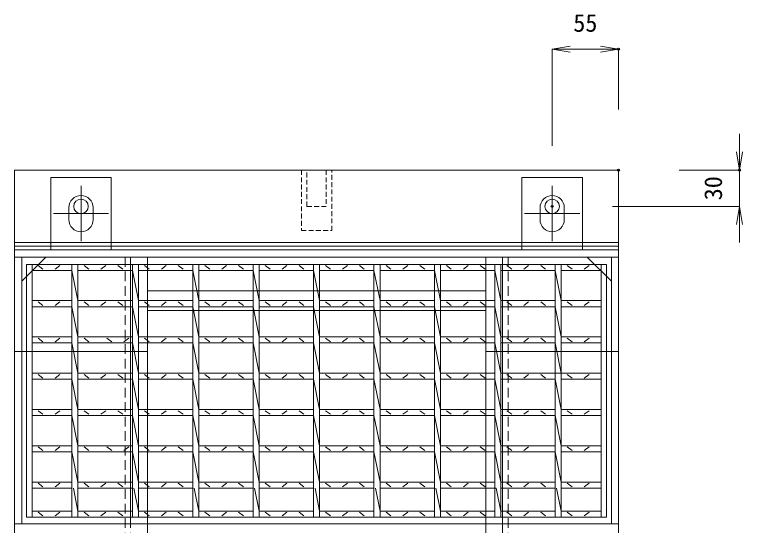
# Model space of a CAD drawing. Units: millimetres, scale not verified. Extents: x -7780 to -3890, y -1420 to 1420.
# Drawn here: x -6459 to -5857, y 593 to 1016 of the extents above; entities that cross this region are included whole.
import ezdxf
from ezdxf.enums import TextEntityAlignment as Align

# ---------------------------------------------------------------- set-up
doc = ezdxf.new("R2010")
doc.units = ezdxf.units.MM
doc.header["$LTSCALE"] = 8
doc.header["$PDMODE"] = 32
doc.header["$PDSIZE"] = 1.6
doc.linetypes.add('USER1', pattern=[0.75, 0.5, -0.25])
doc.linetypes.add('USER2', pattern=[1.5, 1, -0.5])
for name, color, linetype, lineweight in [('0-3_KIJUN', 7, 'Continuous', 18), ('0-5_SUNPO', 3, 'Continuous', 18), ('0-7_UKEWAKU', 4, 'Continuous', 18), ('0-8_GRE', 5, 'Continuous', 18), ('0-B__0-0_0', 7, 'Continuous', 18)]:
    doc.layers.add(name, color=color, linetype=linetype, lineweight=lineweight)
doc.layers.add('0-C__0-2_DEFPOINTS', color=7, linetype='Continuous')
doc.styles.add('ＭＳ ゴシック', font='')
doc.styles.get('ＭＳ ゴシック').set_extended_font_data('MS Gothic')

# ---------------------------------------------------------------- blocks, each defined once
blk = doc.blocks.new('M16_insert_dan')
at = {"layer": '0-3_KIJUN', "color": 3, "linetype": 'USER1'}
for points in [[(0, -12.5), (-50, -12.5), (-50, 12.5), (0, 12.5)], [(0, 8), (-30, 8), (-30, -8), (0, -8)]]:
    blk.add_lwpolyline(points, close=True, dxfattribs=at)
blk = doc.blocks.new('_OPEN')
at = {"layer": '0-B__0-0_0'}
blk.add_line((0, 0), (-1, 0), dxfattribs=at)
blk.add_lwpolyline([(-1, 0.1667), (0, 0), (-1, -0.1667)], dxfattribs=at)
blk = doc.blocks.new('_D4')
at = {"layer": '0-5_SUNPO'}
for p, q in [((1765.906, 2327.13), (1765.906, 2407.13)), ((1780.906, 2407.13), (1805.906, 2407.13)), ((1820.906, 2357.13), (1820.906, 2407.13))]:
    blk.add_line(p, q, dxfattribs=at)
at = {"layer": '0-C__0-2_DEFPOINTS'}
for p in [(1820.906, 2407.13), (1820.906, 2307.13), (1765.906, 2277.13)]:
    blk.add_point(p, dxfattribs=at)
at = {"layer": '0-5_SUNPO', "xscale": 15, "yscale": 15, "rotation": 180}
blk.add_blockref('_OPEN', (1765.906, 2407.13), dxfattribs=at)
at = {"layer": '0-5_SUNPO', "xscale": 15, "yscale": 15}
blk.add_blockref('_OPEN', (1820.906, 2407.13), dxfattribs=at)
at = {"layer": '0-5_SUNPO', "color": 7, "style": 'ＭＳ ゴシック'}
blk.add_text('55', height=14.66, dxfattribs=at).set_placement((1783.406, 2417.13), align=Align.BOTTOM_LEFT)
blk = doc.blocks.new('_D5')
at = {"layer": '0-5_SUNPO'}
for p, q in [((1920.906, 2322.13), (1920.906, 2337.13)), ((1870.906, 2307.13), (1920.906, 2307.13)), ((1920.906, 2277.13), (1920.906, 2307.13)), ((1815.906, 2277.13), (1920.906, 2277.13)), ((1920.906, 2262.13), (1920.906, 2247.13))]:
    blk.add_line(p, q, dxfattribs=at)
at = {"layer": '0-C__0-2_DEFPOINTS'}
for p in [(1820.906, 2307.13), (1920.906, 2307.13), (1765.906, 2277.13)]:
    blk.add_point(p, dxfattribs=at)
at = {"layer": '0-5_SUNPO', "xscale": 15, "yscale": 15}
for p, rotation in [((1920.906, 2307.13), 270), ((1920.906, 2277.13), 90)]:
    blk.add_blockref('_OPEN', p, dxfattribs=dict(at, rotation=rotation))
at = {"layer": '0-5_SUNPO', "color": 7, "style": 'ＭＳ ゴシック'}
blk.add_text('30', height=14.66, rotation=90, dxfattribs=at).set_placement((1910.906, 2282.13), align=Align.BOTTOM_LEFT)
blk = doc.blocks.new('A$C7186556C')
at = {"layer": '0-8_GRE'}
for p, q in [((4.5, 209), (37.5, 209)), ((9.5, 208), (13.5, 205)), ((23.5, 205), (27.5, 208)), ((37.5, 209), (37.5, 0)), ((42.5, 209), (87.5, 209)), ((47.5, 208), (51.5, 205)), ((61.5, 205), (65.5, 208)), ((75.5, 208), (79.5, 205)), ((92.5, 209), (137.5, 209)), ((97.5, 208), (101.5, 205)), ((111.5, 205), (115.5, 208)), ((125.5, 208), (129.5, 205)), ((142.5, 209), (187.5, 209)), ((147.5, 208), (151.5, 205)), ((161.5, 205), (165.5, 208)), ((175.5, 208), (179.5, 205)), ((192.5, 209), (237.5, 209)), ((197.5, 208), (201.5, 205)), ((211.5, 205), (215.5, 208)), ((225.5, 208), (229.5, 205)), ((242.5, 209), (287.5, 209)), ((247.5, 208), (251.5, 205)), ((261.5, 205), (265.5, 208)), ((275.5, 208), (279.5, 205)), ((292.5, 209), (337.5, 209)), ((297.5, 208), (301.5, 205)), ((311.5, 205), (315.5, 208)), ((325.5, 208), (329.5, 205)), ((342.5, 209), (387.5, 209)), ((347.5, 208), (351.5, 205)), ((361.5, 205), (365.5, 208)), ((375.5, 208), (379.5, 205)), ((392.5, 209), (437.5, 209)), ((397.5, 208), (401.5, 205)), ((411.5, 205), (415.5, 208)), ((425.5, 208), (429.5, 205)), ((437.5, 209), (437.5, 0)), ((442.5, 209), (475.5, 209)), ((447.5, 208), (451.5, 205)), ((461.5, 205), (465.5, 208)), ((4.5, 204), (37.5, 204)), ((37.5, 204), (42.5, 179)), ((42.5, 204), (87.5, 204)), ((87.5, 204), (92.5, 179)), ((92.5, 204), (137.5, 204)), ((137.5, 204), (142.5, 179)), ((142.5, 204), (187.5, 204)), ((187.5, 204), (192.5, 179)), ((192.5, 204), (237.5, 204)), ((237.5, 204), (242.5, 179)), ((242.5, 204), (287.5, 204)), ((287.5, 204), (292.5, 179)), ((292.5, 204), (337.5, 204)), ((337.5, 204), (342.5, 179)), ((342.5, 204), (387.5, 204)), ((387.5, 204), (392.5, 179)), ((392.5, 204), (437.5, 204)), ((437.5, 204), (442.5, 179)), ((442.5, 204), (475.5, 204)), ((4.5, 179), (37.5, 179)), ((9.5, 178), (13.5, 175)), ((23.5, 175), (27.5, 178)), ((42.5, 179), (87.5, 179)), ((47.5, 178), (51.5, 175)), ((61.5, 175), (65.5, 178)), ((75.5, 178), (79.5, 175)), ((92.5, 179), (137.5, 179)), ((97.5, 178), (101.5, 175)), ((111.5, 175), (115.5, 178)), ((125.5, 178), (129.5, 175)), ((142.5, 179), (187.5, 179)), ((147.5, 178), (151.5, 175)), ((161.5, 175), (165.5, 178)), ((175.5, 178), (179.5, 175)), ((192.5, 179), (237.5, 179)), ((197.5, 178), (201.5, 175)), ((211.5, 175), (215.5, 178)), ((225.5, 178), (229.5, 175)), ((242.5, 179), (287.5, 179)), ((247.5, 178), (251.5, 175)), ((261.5, 175), (265.5, 178)), ((275.5, 178), (279.5, 175)), ((292.5, 179), (337.5, 179)), ((297.5, 178), (301.5, 175)), ((311.5, 175), (315.5, 178)), ((325.5, 178), (329.5, 175)), ((342.5, 179), (387.5, 179)), ((347.5, 178), (351.5, 175)), ((361.5, 175), (365.5, 178)), ((375.5, 178), (379.5, 175)), ((392.5, 179), (437.5, 179)), ((397.5, 178), (401.5, 175)), ((411.5, 175), (415.5, 178)), ((425.5, 178), (429.5, 175)), ((442.5, 179), (475.5, 179)), ((447.5, 178), (451.5, 175)), ((461.5, 175), (465.5, 178)), ((4.5, 174), (37.5, 174)), ((4.5, 174), (37.5, 174)), ((37.5, 174), (42.5, 149)), ((42.5, 174), (87.5, 174)), ((87.5, 174), (92.5, 149)), ((92.5, 174), (137.5, 174)), ((137.5, 174), (142.5, 149)), ((142.5, 174), (187.5, 174)), ((187.5, 174), (192.5, 149)), ((192.5, 174), (237.5, 174)), ((237.5, 174), (242.5, 149)), ((242.5, 174), (287.5, 174)), ((287.5, 174), (292.5, 149)), ((292.5, 174), (337.5, 174)), ((337.5, 174), (342.5, 149)), ((342.5, 174), (387.5, 174)), ((387.5, 174), (392.5, 149)), ((392.5, 174), (437.5, 174)), ((418.5, 174), (424.5, 174)), ((437.5, 174), (424.5, 174)), ((437.5, 174), (442.5, 149)), ((475.5, 174), (442.5, 174)), ((442.5, 174), (475.5, 174)), ((4.5, 149), (37.5, 149)), ((9.5, 148), (13.5, 145)), ((23.5, 145), (27.5, 148)), ((42.5, 149), (87.5, 149)), ((47.5, 148), (51.5, 145)), ((66.5, 148), (70.5, 145)), ((80.5, 145), (84.5, 148)), ((92.5, 149), (137.5, 149)), ((97.5, 148), (101.5, 145)), ((111.5, 145), (115.5, 148)), ((125.5, 148), (129.5, 145)), ((142.5, 149), (187.5, 149)), ((147.5, 148), (151.5, 145)), ((161.5, 145), (165.5, 148)), ((175.5, 148), (179.5, 145)), ((192.5, 149), (237.5, 149)), ((197.5, 148), (201.5, 145)), ((211.5, 145), (215.5, 148)), ((225.5, 148), (229.5, 145)), ((242.5, 149), (287.5, 149)), ((247.5, 148), (251.5, 145)), ((261.5, 145), (265.5, 148)), ((275.5, 148), (279.5, 145)), ((292.5, 149), (337.5, 149)), ((297.5, 148), (301.5, 145)), ((311.5, 145), (315.5, 148)), ((325.5, 148), (329.5, 145)), ((342.5, 149), (387.5, 149)), ((347.5, 148), (351.5, 145)), ((361.5, 145), (365.5, 148)), ((375.5, 148), (379.5, 145)), ((392.5, 149), (437.5, 149)), ((397.5, 148), (401.5, 145)), ((411.5, 145), (415.5, 148)), ((425.5, 148), (429.5, 145)), ((442.5, 149), (475.5, 149)), ((447.5, 148), (451.5, 145)), ((461.5, 145), (465.5, 148)), ((4.5, 144), (37.5, 144)), ((37.5, 144), (42.5, 119)), ((42.5, 144), (87.5, 144)), ((87.5, 144), (92.5, 119)), ((92.5, 144), (137.5, 144)), ((137.5, 144), (142.5, 119)), ((142.5, 144), (187.5, 144)), ((187.5, 144), (192.5, 119)), ((192.5, 144), (237.5, 144)), ((237.5, 144), (242.5, 119)), ((242.5, 144), (287.5, 144)), ((287.5, 144), (292.5, 119)), ((292.5, 144), (337.5, 144)), ((337.5, 144), (342.5, 119)), ((342.5, 144), (387.5, 144)), ((387.5, 144), (392.5, 119)), ((392.5, 144), (437.5, 144)), ((437.5, 144), (442.5, 119)), ((442.5, 144), (475.5, 144)), ((4.5, 119), (37.5, 119)), ((37.5, 119), (4.5, 119)), ((9.5, 118), (13.5, 115)), ((23.5, 115), (27.5, 118)), ((55.5, 119), (42.5, 119)), ((42.5, 119), (87.5, 119)), ((47.5, 118), (51.5, 115)), ((55.5, 119), (61.5, 119)), ((61.5, 115), (65.5, 118)), ((75.5, 118), (79.5, 115)), ((92.5, 119), (137.5, 119)), ((97.5, 118), (101.5, 115)), ((111.5, 115), (115.5, 118)), ((125.5, 118), (129.5, 115)), ((142.5, 119), (187.5, 119)), ((147.5, 118), (151.5, 115)), ((161.5, 115), (165.5, 118)), ((175.5, 118), (179.5, 115)), ((192.5, 119), (237.5, 119)), ((197.5, 118), (201.5, 115)), ((211.5, 115), (215.5, 118)), ((225.5, 118), (229.5, 115)), ((242.5, 119), (287.5, 119)), ((247.5, 118), (251.5, 115)), ((261.5, 115), (265.5, 118)), ((275.5, 118), (279.5, 115)), ((292.5, 119), (337.5, 119)), ((297.5, 118), (301.5, 115)), ((311.5, 115), (315.5, 118)), ((325.5, 118), (329.5, 115)), ((342.5, 119), (387.5, 119)), ((347.5, 118), (351.5, 115)), ((361.5, 115), (365.5, 118)), ((375.5, 118), (379.5, 115)), ((392.5, 119), (437.5, 119)), ((397.5, 118), (401.5, 115)), ((411.5, 115), (415.5, 118)), ((418.5, 119), (424.5, 119)), ((424.5, 119), (475.5, 119)), ((425.5, 118), (429.5, 115)), ((437.5, 119), (442.5, 119)), ((442.5, 119), (475.5, 119)), ((447.5, 118), (451.5, 115)), ((461.5, 115), (465.5, 118)), ((4.5, 114), (37.5, 114)), ((37.5, 114), (42.5, 89)), ((42.5, 114), (87.5, 114)), ((87.5, 114), (92.5, 89)), ((92.5, 114), (137.5, 114)), ((137.5, 114), (142.5, 89)), ((142.5, 114), (187.5, 114)), ((187.5, 114), (192.5, 89)), ((192.5, 114), (237.5, 114)), ((237.5, 114), (242.5, 89)), ((242.5, 114), (287.5, 114)), ((287.5, 114), (292.5, 89)), ((292.5, 114), (337.5, 114)), ((337.5, 114), (342.5, 89)), ((342.5, 114), (387.5, 114)), ((387.5, 114), (392.5, 89)), ((392.5, 114), (437.5, 114)), ((437.5, 114), (442.5, 89)), ((442.5, 114), (475.5, 114)), ((4.5, 89), (37.5, 89)), ((9.5, 88), (13.5, 85)), ((23.5, 85), (27.5, 88)), ((42.5, 89), (87.5, 89)), ((47.5, 88), (51.5, 85)), ((61.5, 85), (65.5, 88)), ((75.5, 88), (79.5, 85)), ((92.5, 89), (137.5, 89)), ((97.5, 88), (101.5, 85)), ((111.5, 85), (115.5, 88)), ((125.5, 88), (129.5, 85)), ((142.5, 89), (187.5, 89)), ((147.5, 88), (151.5, 85)), ((161.5, 85), (165.5, 88)), ((175.5, 88), (179.5, 85)), ((192.5, 89), (237.5, 89)), ((197.5, 88), (201.5, 85)), ((211.5, 85), (215.5, 88)), ((225.5, 88), (229.5, 85)), ((242.5, 89), (287.5, 89)), ((247.5, 88), (251.5, 85)), ((261.5, 85), (265.5, 88)), ((275.5, 88), (279.5, 85)), ((292.5, 89), (337.5, 89)), ((297.5, 88), (301.5, 85)), ((311.5, 85), (315.5, 88)), ((325.5, 88), (329.5, 85)), ((342.5, 89), (387.5, 89)), ((347.5, 88), (351.5, 85)), ((361.5, 85), (365.5, 88)), ((375.5, 88), (379.5, 85)), ((392.5, 89), (437.5, 89)), ((397.5, 88), (401.5, 85)), ((411.5, 85), (415.5, 88)), ((425.5, 88), (429.5, 85)), ((442.5, 89), (475.5, 89)), ((447.5, 88), (451.5, 85)), ((461.5, 85), (465.5, 88)), ((4.5, 84), (37.5, 84)), ((4.5, 84), (37.5, 84)), ((37.5, 84), (42.5, 59)), ((42.5, 84), (87.5, 84)), ((87.5, 84), (92.5, 59)), ((92.5, 84), (137.5, 84)), ((137.5, 84), (142.5, 59)), ((142.5, 84), (187.5, 84)), ((187.5, 84), (192.5, 59)), ((192.5, 84), (237.5, 84)), ((237.5, 84), (242.5, 59)), ((242.5, 84), (287.5, 84)), ((287.5, 84), (292.5, 59)), ((292.5, 84), (337.5, 84)), ((337.5, 84), (342.5, 59)), ((342.5, 84), (387.5, 84)), ((387.5, 84), (392.5, 59)), ((392.5, 84), (437.5, 84)), ((418.5, 84), (424.5, 84)), ((437.5, 84), (424.5, 84)), ((437.5, 84), (442.5, 59)), ((475.5, 84), (442.5, 84)), ((442.5, 84), (475.5, 84)), ((4.5, 59), (37.5, 59)), ((9.5, 58), (13.5, 55)), ((23.5, 55), (27.5, 58)), ((42.5, 59), (87.5, 59)), ((47.5, 58), (51.5, 55)), ((66.5, 58), (70.5, 55)), ((80.5, 55), (84.5, 58)), ((92.5, 59), (137.5, 59)), ((97.5, 58), (101.5, 55)), ((111.5, 55), (115.5, 58)), ((125.5, 58), (129.5, 55)), ((142.5, 59), (187.5, 59)), ((147.5, 58), (151.5, 55)), ((161.5, 55), (165.5, 58)), ((175.5, 58), (179.5, 55)), ((192.5, 59), (237.5, 59)), ((197.5, 58), (201.5, 55)), ((211.5, 55), (215.5, 58)), ((225.5, 58), (229.5, 55)), ((242.5, 59), (287.5, 59)), ((247.5, 58), (251.5, 55)), ((261.5, 55), (265.5, 58)), ((275.5, 58), (279.5, 55)), ((292.5, 59), (337.5, 59)), ((297.5, 58), (301.5, 55)), ((311.5, 55), (315.5, 58)), ((325.5, 58), (329.5, 55)), ((342.5, 59), (387.5, 59)), ((347.5, 58), (351.5, 55)), ((361.5, 55), (365.5, 58)), ((375.5, 58), (379.5, 55)), ((392.5, 59), (437.5, 59)), ((397.5, 58), (401.5, 55)), ((411.5, 55), (415.5, 58)), ((442.5, 59), (475.5, 59)), ((447.5, 58), (451.5, 55)), ((461.5, 55), (465.5, 58)), ((4.5, 54), (37.5, 54)), ((37.5, 54), (42.5, 29)), ((42.5, 54), (87.5, 54)), ((87.5, 54), (92.5, 29)), ((92.5, 54), (137.5, 54)), ((137.5, 54), (142.5, 29)), ((142.5, 54), (187.5, 54)), ((187.5, 54), (192.5, 29)), ((192.5, 54), (237.5, 54)), ((237.5, 54), (242.5, 29)), ((242.5, 54), (287.5, 54)), ((287.5, 54), (292.5, 29)), ((292.5, 54), (337.5, 54)), ((337.5, 54), (342.5, 29)), ((342.5, 54), (387.5, 54)), ((387.5, 54), (392.5, 29)), ((392.5, 54), (437.5, 54)), ((437.5, 54), (442.5, 29)), ((442.5, 54), (475.5, 54)), ((4.5, 29), (37.5, 29)), ((9.5, 28), (13.5, 25)), ((23.5, 25), (27.5, 28)), ((42.5, 29), (87.5, 29)), ((47.5, 28), (51.5, 25)), ((55.5, 29), (61.5, 29)), ((61.5, 25), (65.5, 28)), ((75.5, 28), (79.5, 25)), ((92.5, 29), (137.5, 29)), ((97.5, 28), (101.5, 25)), ((111.5, 25), (115.5, 28)), ((125.5, 28), (129.5, 25)), ((142.5, 29), (187.5, 29)), ((147.5, 28), (151.5, 25)), ((161.5, 25), (165.5, 28)), ((175.5, 28), (179.5, 25)), ((192.5, 29), (237.5, 29)), ((197.5, 28), (201.5, 25)), ((211.5, 25), (215.5, 28)), ((225.5, 28), (229.5, 25)), ((242.5, 29), (287.5, 29)), ((247.5, 28), (251.5, 25)), ((261.5, 25), (265.5, 28)), ((275.5, 28), (279.5, 25)), ((292.5, 29), (337.5, 29)), ((297.5, 28), (301.5, 25)), ((311.5, 25), (315.5, 28)), ((325.5, 28), (329.5, 25)), ((342.5, 29), (387.5, 29)), ((347.5, 28), (351.5, 25)), ((361.5, 25), (365.5, 28)), ((375.5, 28), (379.5, 25)), ((392.5, 29), (437.5, 29)), ((397.5, 28), (401.5, 25)), ((411.5, 25), (415.5, 28)), ((418.5, 29), (424.5, 29)), ((424.5, 29), (437.5, 29)), ((425.5, 28), (429.5, 25)), ((442.5, 29), (475.5, 29)), ((442.5, 29), (475.5, 29)), ((447.5, 28), (451.5, 25)), ((461.5, 25), (465.5, 28)), ((4.5, 24), (37.5, 24)), ((37.5, 24), (4.5, 24)), ((38.7, 24), (42.5, 5)), ((42.5, 24), (87.5, 24)), ((87.5, 24), (42.5, 24)), ((88.7, 24), (92.5, 5)), ((92.5, 24), (137.5, 24)), ((137.5, 24), (92.5, 24)), ((138.7, 24), (142.5, 5)), ((142.5, 24), (187.5, 24)), ((187.5, 24), (142.5, 24)), ((188.7, 24), (192.5, 5)), ((192.5, 24), (237.5, 24)), ((237.5, 24), (192.5, 24)), ((238.7, 24), (242.5, 5)), ((242.5, 24), (287.5, 24)), ((287.5, 24), (242.5, 24)), ((288.7, 24), (292.5, 5)), ((292.5, 24), (337.5, 24)), ((337.5, 24), (292.5, 24)), ((338.7, 24), (342.5, 5)), ((342.5, 24), (387.5, 24)), ((388.7, 24), (342.5, 24)), ((388.7, 24), (392.5, 5)), ((392.5, 24), (437.5, 24)), ((437.5, 24), (392.5, 24)), ((438.7, 24), (442.5, 5)), ((475.5, 24), (442.5, 24)), ((442.5, 24), (475.5, 24)), ((4.5, 5), (37.5, 5)), ((4.5, 0), (37.5, 0)), ((9.5, 4), (13.5, 1)), ((23.5, 1), (27.5, 4)), ((37.5, 0), (42.5, 0)), ((42.5, 5), (87.5, 5)), ((42.5, 0), (87.5, 0)), ((47.5, 4), (51.5, 1)), ((61.5, 1), (65.5, 4)), ((75.5, 4), (79.5, 1)), ((92.5, 5), (137.5, 5)), ((92.5, 0), (137.5, 0)), ((97.5, 4), (101.5, 1)), ((111.5, 1), (115.5, 4)), ((125.5, 4), (129.5, 1)), ((142.5, 5), (187.5, 5)), ((142.5, 0), (187.5, 0)), ((147.5, 4), (151.5, 1)), ((161.5, 1), (165.5, 4)), ((175.5, 4), (179.5, 1)), ((192.5, 5), (237.5, 5)), ((192.5, 0), (237.5, 0)), ((197.5, 4), (201.5, 1)), ((211.5, 1), (215.5, 4)), ((225.5, 4), (229.5, 1)), ((242.5, 5), (287.5, 5)), ((242.5, 0), (287.5, 0)), ((247.5, 4), (251.5, 1)), ((261.5, 1), (265.5, 4)), ((275.5, 4), (279.5, 1)), ((292.5, 5), (337.5, 5)), ((292.5, 0), (337.5, 0)), ((297.5, 4), (301.5, 1)), ((311.5, 1), (315.5, 4)), ((325.5, 4), (329.5, 1)), ((342.5, 5), (387.5, 5)), ((342.5, 0), (387.5, 0)), ((347.5, 4), (351.5, 1)), ((361.5, 1), (365.5, 4)), ((375.5, 4), (379.5, 1)), ((392.5, 5), (437.5, 5)), ((392.5, 0), (437.5, 0)), ((397.5, 4), (401.5, 1)), ((411.5, 1), (415.5, 4)), ((425.5, 4), (429.5, 1)), ((437.5, 0), (442.5, 0)), ((442.5, 5), (475.5, 5)), ((442.5, 0), (475.5, 0)), ((447.5, 4), (451.5, 1)), ((461.5, 1), (465.5, 4))]:
    blk.add_line(p, q, dxfattribs=at)
for points in [[(0, 209), (480, 209), (480, 0)], [(0, 209), (0, 0), (480, 0)], [(0, 209), (4.5, 209), (4.5, 0)], [(0, 209), (0, 0), (4.5, 0)], [(37.5, 209), (42.5, 209), (42.5, 0)], [(87.5, 209), (92.5, 209), (92.5, 0)], [(87.5, 209), (87.5, 0), (92.5, 0)], [(137.5, 209), (142.5, 209), (142.5, 0)], [(137.5, 209), (137.5, 0), (142.5, 0)], [(187.5, 209), (192.5, 209), (192.5, 0)], [(187.5, 209), (187.5, 0), (192.5, 0)], [(237.5, 209), (242.5, 209), (242.5, 0)], [(237.5, 209), (237.5, 0), (242.5, 0)], [(287.5, 209), (292.5, 209), (292.5, 0)], [(287.5, 209), (287.5, 0), (292.5, 0)], [(337.5, 209), (342.5, 209), (342.5, 0)], [(337.5, 209), (337.5, 0), (342.5, 0)], [(387.5, 209), (392.5, 209), (392.5, 0)], [(387.5, 209), (387.5, 0), (392.5, 0)], [(437.5, 209), (442.5, 209), (442.5, 0)], [(475.5, 209), (480, 209), (480, 0)], [(475.5, 209), (475.5, 0), (480, 0)]]:
    blk.add_lwpolyline(points, dxfattribs=at)
blk = doc.blocks.new('A$C37C7664F')
at = {"layer": '0-7_UKEWAKU'}
for p, q in [((420, 488), (420, 428)), ((470, 488), (420, 488)), ((470, 428), (470, 488)), ((55, 480.877), (55, 435.123)), ((445, 480.877), (445, 435.123)), ((32.123, 458), (77.877, 458)), ((45, 463), (45, 453)), ((65, 463), (65, 453)), ((467.877, 458), (422.123, 458)), ((435, 463), (435, 453)), ((455, 463), (455, 453)), ((0, 201.5), (0, 428)), ((420, 428), (470, 428)), ((0, 422), (500, 422)), ((6, 201.5), (6, 422)), ((26, 422), (6, 402)), ((96, 201.5), (96, 422)), ((110, 201.5), (110, 422)), ((390, 422), (390, 201.5)), ((404, 422), (404, 201.5)), ((474, 422), (494, 402)), ((494, 422), (494, 201.5)), ((110, 378), (390, 378)), ((0, 201.5), (500, 201.5)), ((0, 197), (0, 201.5))]:
    blk.add_line(p, q, dxfattribs=at)
at = {"layer": '0-7_UKEWAKU', "linetype": 'USER2'}
for p, q in [((91.5, 66), (91.5, 422)), ((408.5, 422), (408.5, 66)), ((96, 66), (96, 201.5)), ((110, 66), (110, 201.5)), ((390, 201.5), (390, 66)), ((404, 201.5), (404, 66))]:
    blk.add_line(p, q, dxfattribs=at)
at = {"layer": '0-7_UKEWAKU'}
blk.add_lwpolyline([(30, 428), (30, 488), (80, 488), (80, 428)], close=True, dxfattribs=at)
for points in [[(0, 428), (500, 428), (500, 201.5)], [(500, 201.5), (500, 197), (500, 60)]]:
    blk.add_lwpolyline(points, dxfattribs=at)
for centre, start, end in [((55, 463), 0, 180), ((445, 463), 0, 180), ((55, 453), 180, 0), ((445, 453), 180, 0)]:
    blk.add_arc(centre, 10, start, end, dxfattribs=at)

msp = doc.modelspace()

# ---------------------------------------------------------------- linework, layer by layer
at = {"layer": '0-3_KIJUN'}
for p, q in [((-6459.094, 827.13), (-5959.094, 827.13)), ((-6459.094, 824.13), (-5959.094, 824.13)), ((-6459.094, 737.13), (-6349.094, 737.13)), ((-6069.094, 737.13), (-5959.094, 737.13))]:
    msp.add_line(p, q, dxfattribs=at)
for points in [[(-6459.094, 387.13), (-5959.094, 387.13), (-5959.094, 887.13), (-6459.094, 887.13)], [(-6349.094, 487.13), (-6069.094, 487.13), (-6069.094, 787.13), (-6349.094, 787.13)]]:
    msp.add_lwpolyline(points, close=True, dxfattribs=at)
for centre in [(-6404.094, 857.13), (-6014.094, 857.13)]:
    msp.add_circle(centre, 6, dxfattribs=at)

# ---------------------------------------------------------------- block references
at = {"layer": '0-3_KIJUN', "xscale": -1, "rotation": 270}
msp.add_blockref('M16_insert_dan', (-6209.094, 887.13), dxfattribs=at)
at = {"layer": '0-5_SUNPO'}
for name in ['_D4', '_D5']:
    msp.add_blockref(name, (-7780, -1420), dxfattribs=at)
at = {"layer": '0-7_UKEWAKU'}
msp.add_blockref('A$C37C7664F', (-6459.094, 393.13), dxfattribs=at)
at = {"layer": '0-8_GRE'}
msp.add_blockref('A$C7186556C', (-6449.094, 600.13), dxfattribs=at)

doc.saveas('drawing.dxf')
